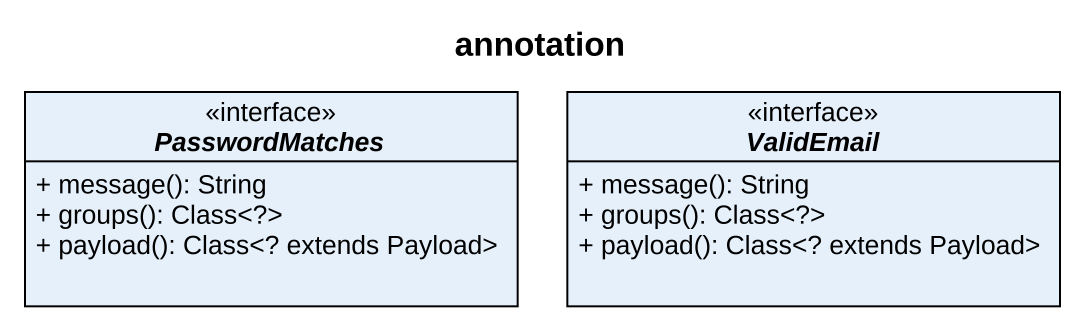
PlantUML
@startuml
title annotation
hide circle
hide empty members
skinparam classAttributeIconSize 0
interface PasswordMatches <<interface>> {
  + message(): String
  + groups(): Class<?>
  + payload(): Class<? extends Payload>
}
interface ValidEmail <<interface>> {
  + message(): String
  + groups(): Class<?>
  + payload(): Class<? extends Payload>
}
@enduml
